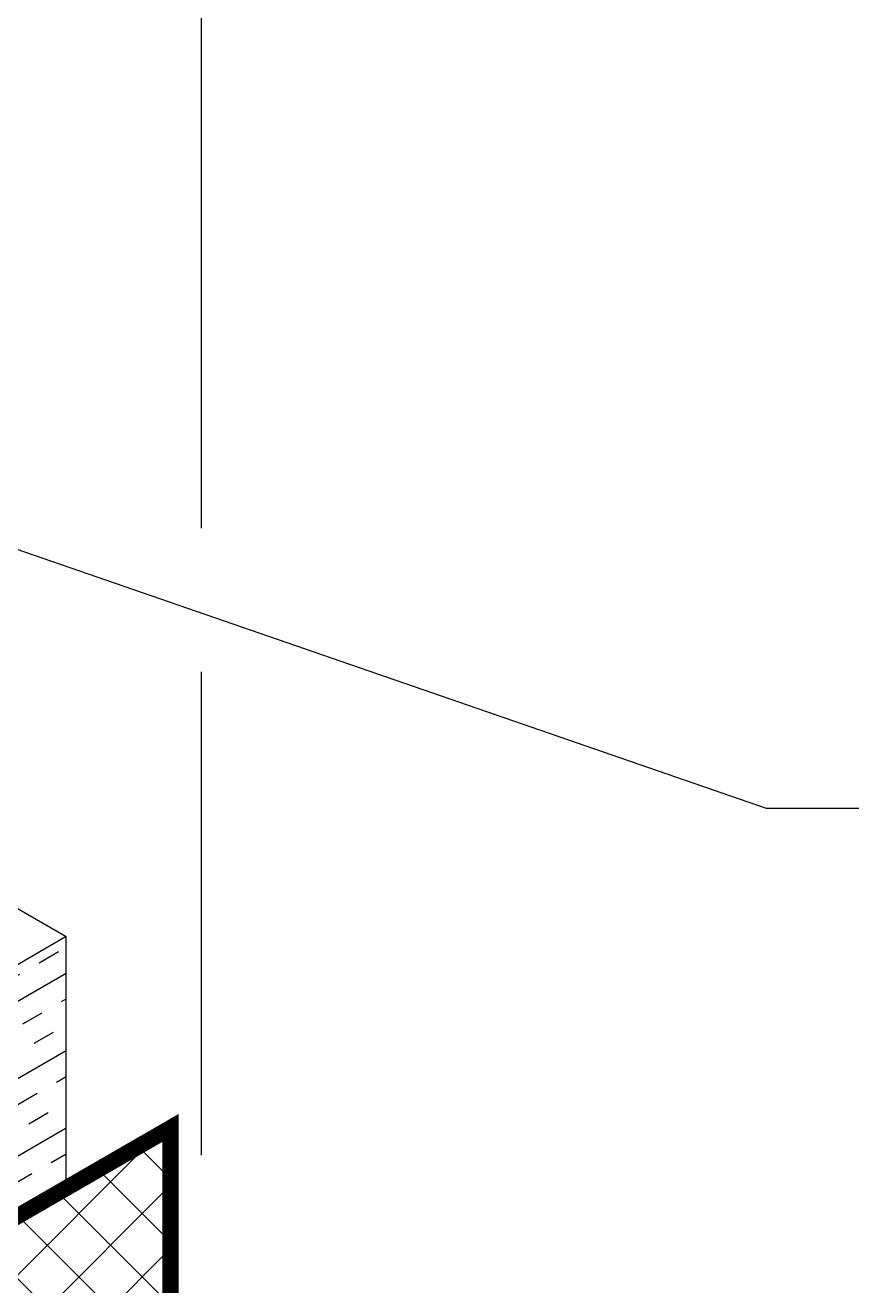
# Model space of a CAD drawing. Extents: x -43.4 to 51, y 0 to 66.
# Drawn here: x 23.83 to 28.49, y 50.92 to 57.96 of the extents above; entities that cross this region are included whole.
import ezdxf

# ---------------------------------------------------------------- set-up
doc = ezdxf.new("R2010")
doc.units = 0
doc.header["$LTSCALE"] = 1.5
doc.header["$MEASUREMENT"] = 0
for name, color, linetype in [('CLADDING', 252, 'CONTINUOUS'), ('RIGID_INSULATION', 191, 'CONTINUOUS'), ('TEXT', 7, 'CONTINUOUS')]:
    doc.layers.add(name, color=color, linetype=linetype)
doc.styles.add('DETAILS', font='sanss___.ttf', dxfattribs={"height": 1})
doc.dimstyles.new('TYVEKDETAILS', dxfattribs={"dimscale": 6, "dimtxt": 1.5, "dimasz": 0.1, "dimexe": 0.75, "dimexo": 0.75, "dimgap": 0.75, "dimtad": 0, "dimtih": 1, "dimtoh": 1, "dimdec": 4, "dimzin": 0, "dimtxsty": 'DETAILS', "dimcen": 0.0625, "dimazin": 3, "dimtfac": 1, "dimtdec": 4, "dimtofl": 0, "dimtmove": 0, "dimatfit": 3, "dimtolj": 1, "dimtzin": 0})

msp = doc.modelspace()

# ---------------------------------------------------------------- hatches: boundary and pattern name
at = {"layer": 'CLADDING'}
h = msp.add_hatch(dxfattribs=at)
h.set_pattern_fill('ANSI37', color=256, scale=2, style=0)
h.set_pattern_definition([(45, (44.1044486215303, 1.292429299731012), (-0.1767766952966369, 0.1767766952966369), []), (135, (44.1044486215303, 1.292429299731012), (-0.1767766952966369, -0.1767766952966369), [])])
h.paths.add_polyline_path([(24.64098094399661, 51.79960031125161), (21.02246069329054, 49.7104466704384), (18.61514383310326, 40.72621783830222), (20.06049744253367, 41.56069313378107), (21.96835568265906, 48.68091701956816), (24.64098094399661, 50.22395793364434)])
at = {"layer": 'RIGID_INSULATION', "linetype": 'CONTINUOUS'}
h = msp.add_hatch(dxfattribs=at)
h.set_pattern_fill('INSUL', color=256, angle=30, style=0)
h.set_pattern_definition([(30, (44.80675569272087, 4.022649696394993), (-0.1875, 0.3247595264191645), []), (30, (44.74425569272087, 4.130902871868059), (-0.1875, 0.3247595264191645), [0.125, -0.125]), (30, (44.68175569272087, 4.239156047341098), (-0.1875, 0.3247595264191645), [0.125, -0.125])])
edge = h.paths.add_edge_path(flags=16)
edge.add_arc((19.29657890039449, 46.86257600302947), 0.1236384612046967, 182.9658649191789, 299.2642124522687)
edge.add_arc((19.25811477608324, 47.01181875163981), 0.27546905882074, 291.0409942473938, 368.9590057526106)
edge.add_arc((19.41151047497926, 47.04910060188605), 0.118845422004815, 2.708658704971199, 117.2913412950211)
edge.add_arc((19.45506754169919, 46.88839652314091), 0.2837961659147603, 110.2118754469862, 186.518503225284)
h.paths.add_polyline_path([(24.05796232882038, 51.46299435683706), (24.05796232882038, 52.86930664547675), (18.48361377973357, 49.65095501010474), (17.58952526978767, 47.98986582132194), (17.56313981665557, 39.92796547458211), (19.99999168000145, 41.33488255386011), (20.06049744253367, 41.56069313378107), (18.61514383310326, 40.72621783830222), (21.02246069329054, 49.7104466704384)])

# ---------------------------------------------------------------- linework, layer by layer
at = {"layer": 'CLADDING', "const_width": 0.09}
msp.add_lwpolyline([(20.06049744253367, 41.56069313378107), (18.61514383310326, 40.72621783830222), (21.02246069329054, 49.7104466704384), (24.64098094399661, 51.79960031125167), (24.64098094399661, 50.22395793364434)], dxfattribs=at)
at = {"layer": 'RIGID_INSULATION', "linetype": 'CONTINUOUS'}
for p, q in [((23.33627449233016, 53.28597331214526), (24.05796232882038, 52.86930664547675)), ((24.05796232882038, 52.86930664547675), (18.48361377973357, 49.65095501010474)), ((24.05796232882038, 51.46299435683706), (24.05796232882038, 52.86930664547675))]:
    msp.add_line(p, q, dxfattribs=at)
at = {"layer": 'TEXT'}
for p, q in [((24.81419511936393, 55.15232004248706), (24.81419511936393, 59.15970371721466)), ((24.81419511936393, 51.64687556834211), (24.81419511936393, 54.35032963032621))]:
    msp.add_line(p, q, dxfattribs=at)

# ---------------------------------------------------------------- leaders
msp.add_leader([(17.64920945689718, 57.15366807252327), (27.97007501191458, 53.58712269200642), (28.48762772767675, 53.58712269200642)], dimstyle='TYVEKDETAILS', override={"dimfxl": 3}, dxfattribs=at)

doc.saveas('drawing.dxf')
